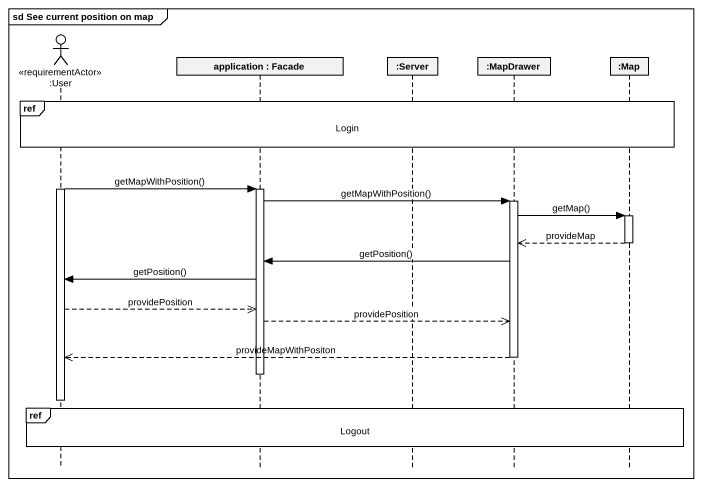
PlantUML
@startuml
mainframe sd See current position on map
hide footbox
actor ":User" as User <<requirementActor>>
participant "application : Facade" as application
participant ":Server" as Server
participant ":MapDrawer" as MapDrawer
participant ":Map" as Map_

ref over User, application, Server, MapDrawer, Map_ : Login
activate User
User -> application : getMapWithPosition()
activate application
application -> MapDrawer : getMapWithPosition()
activate MapDrawer
MapDrawer -> Map_ : getMap()
activate Map_
Map_ -->> MapDrawer : provideMap
deactivate Map_
MapDrawer -> application : getPosition()
application -> User : getPosition()
User -->> application : providePosition
application -->> MapDrawer : providePosition
MapDrawer -->> User : provideMapWithPositon
deactivate MapDrawer
deactivate application
deactivate User
ref over User, application, Server, MapDrawer, Map_ : Logout
@enduml
